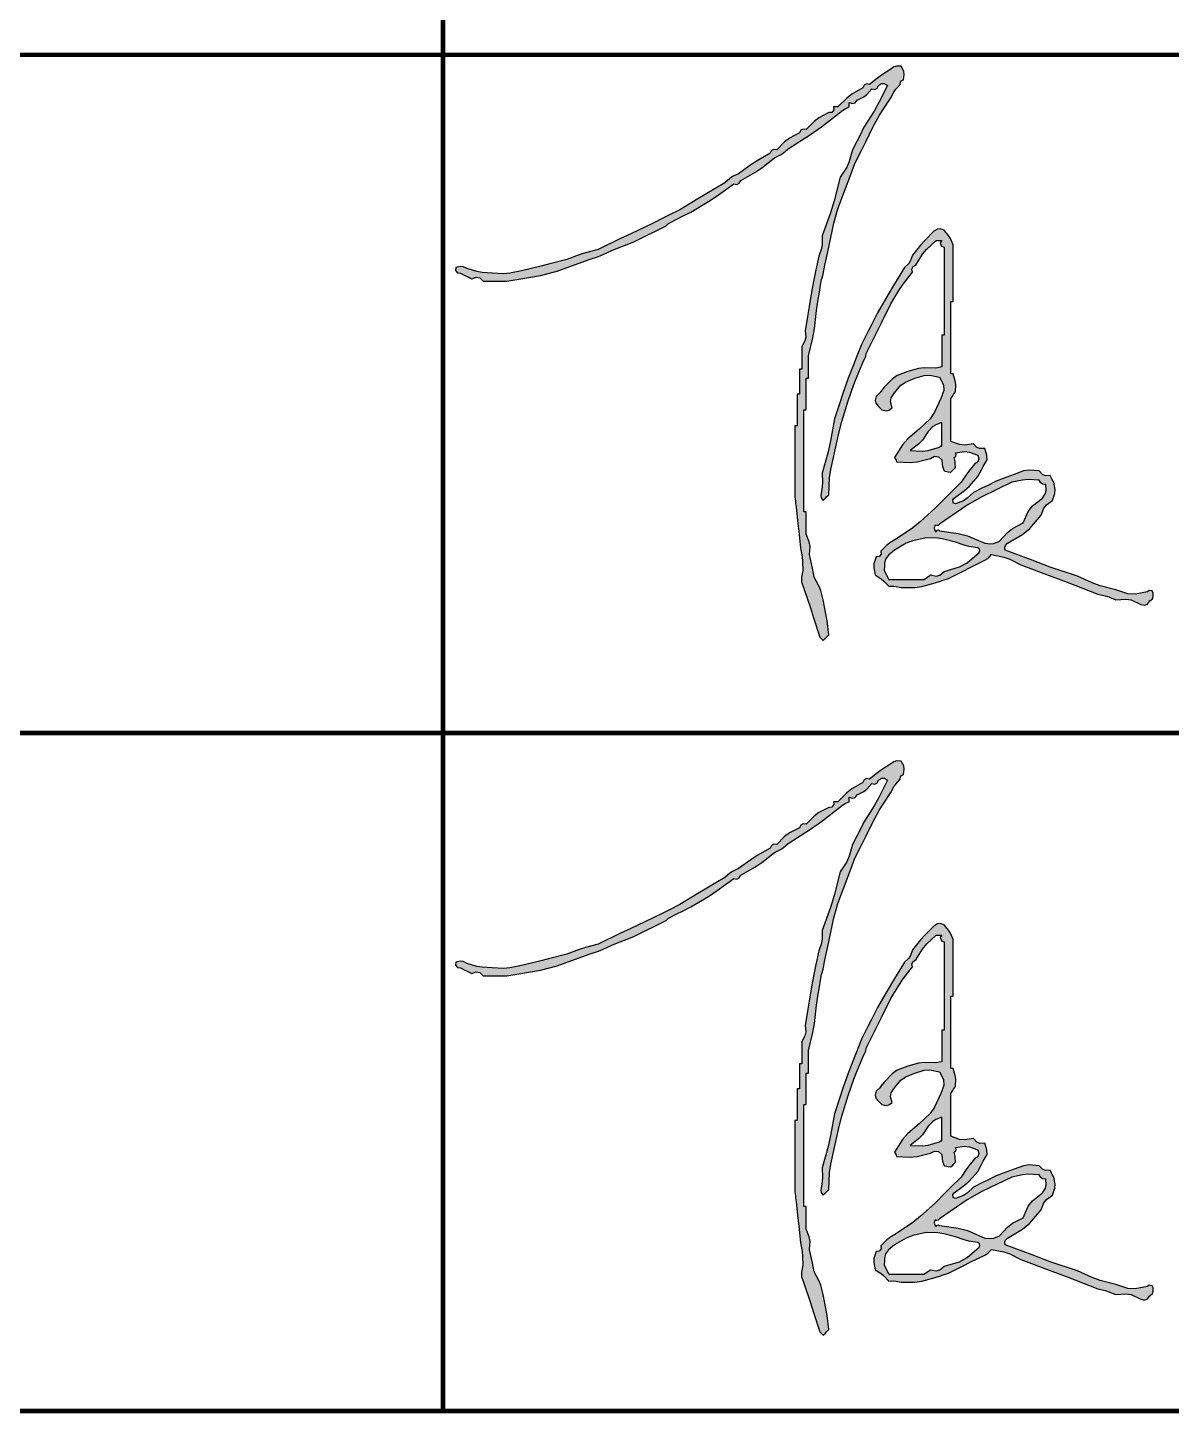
# Model space of a CAD drawing. Extents: x -777745 to 647905, y -207485 to 303235.
# Drawn here: x 70006 to 71271, y 115838 to 117371 of the extents above; entities that cross this region are included whole.
import ezdxf

# ---------------------------------------------------------------- set-up
doc = ezdxf.new("R2010")
doc.units = 0
doc.header["$LTSCALE"] = 1000
doc.layers.get('0').update_dxf_attribs({"linetype": 'CONTINUOUS'})
doc.layers.add('00-图签签名_10', color=5, linetype='CONTINUOUS')
doc.layers.add('00-防烟分区', color=4, linetype='CONTINUOUS')

# ---------------------------------------------------------------- blocks, each defined once
blk = doc.blocks.new('图签信息')
at = {"const_width": 0.05}
for points in [[(-62.5, 103.262), (-2.5, 103.262), (-2.5, 163.262), (-62.5, 163.262), (-62.5, 103.262)], [(-20, 163.262), (-20, 103.262)], [(-62.5, 118.262), (-2.5, 118.262)], [(-62.5, 110.762), (-2.5, 110.762)]]:
    blk.add_lwpolyline(points, dxfattribs=at)
blk = doc.blocks.new('图签-A1')
at = {"color": 2}
blk.add_blockref('图签信息', (0, 0), dxfattribs=at)
blk = doc.blocks.new('X-104 13#平面')
at = {"xscale": 100, "yscale": 100, "zscale": 100}
blk.add_blockref('图签-A1', (72465.5, 105514.8), dxfattribs=at)
blk = doc.blocks.new('夏盼盼')
h = blk.add_hatch(color=256)
h.dxf.hatch_style = 1
h.paths.add_polyline_path([(-12.758567, 622.753371), (0.629633, 632.236771), (26.443433, 652.287371), (29.673233, 654.148571), (31.352033, 654.987971), (34.778633, 656.454971), (34.778633, 658.677771), (34.778633, 659.789171), (34.778633, 662.011971), (38.596433, 660.673771), (41.968633, 661.637171), (44.503233, 664.790371), (52.614833, 668.945171), (56.466233, 671.907771), (62.562833, 678.682371), (66.235433, 678.044771), (69.204433, 679.529171), (70.898033, 682.849971), (74.503233, 685.450971), (78.406633, 685.450971), (82.011633, 682.849971), (71.240433, 661.805371), (65.384033, 651.486971), (52.838433, 631.449371), (47.281633, 620.335771), (44.503233, 614.778971), (38.946433, 603.665171), (34.915833, 589.559371), (31.719633, 582.585971), (23.665033, 570.324371), (16.146033, 541.041971), (11.680833, 526.529971), (1.437833, 498.085571), (1.751233, 487.950171), (0.853833, 482.565771), (-2.729767, 473.079971), (-6.024567, 456.401571), (-7.691567, 448.066371), (-11.064967, 431.403771), (-14.399167, 411.399171), (-16.066167, 401.396971), (-19.400367, 381.392371), (-18.677967, 373.469171), (-19.662367, 368.875171), (-23.567967, 361.943571), (-23.567967, 350.829971), (-23.567967, 345.272971), (-23.567967, 334.159371), (-24.679367, 334.159371), (-25.234967, 334.159371), (-26.346367, 334.159371), (-26.346367, 321.934371), (-26.346367, 315.821971), (-26.346367, 303.596971), (-27.457767, 303.596971), (-28.013367, 303.596971), (-29.124767, 303.596971), (-29.124767, 288.037771), (-29.124767, 280.258171), (-29.124767, 264.699171), (-30.236167, 264.699171), (-30.791767, 264.699171), (-31.903167, 264.699171), (-31.903167, 229.691171), (-31.903167, 212.187171), (-31.903167, 177.179171), (-31.347367, 172.178171), (-31.069567, 169.677571), (-30.513967, 164.676371), (-28.291167, 144.671771), (-27.179767, 134.669571), (-24.957167, 114.664971), (-23.174367, 103.639171), (-22.614567, 98.041371), (-22.178767, 86.880971), (-24.015567, 78.163971), (-23.697367, 73.073771), (-20.789567, 64.653571), (-12.911767, 40.791371), (-9.021967, 28.843771), (-1.340567, 4.917771), (0.326433, 3.250771), (1.160033, 2.417171), (2.827033, 0.750171), (5.605433, 3.528571), (6.994633, 4.917771), (9.773033, 7.696171), (7.532633, 25.000571), (6.140633, 33.630371), (2.827033, 50.761571), (-0.089567, 62.370571), (-2.392567, 68.127571), (-8.286567, 78.545571), (-10.509367, 89.659371), (-11.620767, 95.216171), (-13.843367, 106.329771), (-13.362767, 116.458571), (-14.271367, 121.909971), (-18.011167, 131.335371), (-18.011167, 142.449171), (-18.011167, 148.005971), (-18.011167, 159.119571), (-19.122367, 159.119571), (-19.678167, 159.119571), (-20.789567, 159.119571), (-20.789567, 209.130971), (-20.789567, 234.136571), (-20.789567, 284.147971), (-19.678167, 284.147971), (-19.122367, 284.147971), (-18.011167, 284.147971), (-18.011167, 299.707171), (-18.011167, 307.486771), (-18.011167, 323.045771), (-16.899767, 323.045771), (-16.343967, 323.045771), (-15.232767, 323.045771), (-15.232767, 334.159371), (-15.232767, 339.716171), (-15.232767, 350.829971), (-9.721567, 372.711571), (-7.755767, 383.945171), (-5.508167, 406.398171), (-3.285567, 419.734371), (-2.174167, 426.402571), (0.048633, 439.738971), (0.887433, 444.243771), (1.447233, 446.482971), (2.827033, 450.852571), (5.049633, 461.966371), (6.161033, 467.523171), (8.383833, 478.636771), (15.755233, 513.746171), (20.813433, 531.169171), (33.389433, 564.767571), (36.791033, 573.632771), (38.458233, 578.078771), (41.724833, 586.994771), (50.615633, 604.776571), (55.061033, 613.667571), (63.952033, 631.449371), (72.203433, 646.271571), (76.665833, 653.522971), (86.179233, 667.568771), (89.805633, 674.715571), (92.090633, 678.143171), (97.293033, 684.239171), (97.800033, 686.970971), (98.980033, 688.544371), (101.460633, 689.795971), (102.490633, 696.477171), (101.823433, 700.480371), (98.682233, 706.466371), (92.883433, 706.642771), (89.534233, 705.638171), (84.790033, 702.298771), (74.489233, 695.507571), (69.470033, 691.882571), (59.784433, 684.239171), (56.111633, 684.876771), (53.142833, 683.392171), (51.449233, 680.071571), (38.074833, 672.337371), (31.744433, 667.445771), (20.886633, 656.454971), (18.664033, 656.454971), (17.552633, 656.454971), (15.329833, 656.454971), (15.748433, 652.921771), (13.312033, 649.876171), (9.773033, 649.508971), (-2.575767, 643.145171), (-8.444167, 638.743971), (-18.011167, 628.670971), (-21.683767, 629.308571), (-24.652767, 627.823971), (-26.346367, 624.503371), (-38.686567, 618.122971), (-44.549967, 613.725371), (-54.130367, 603.665171), (-57.803167, 604.302771), (-60.771967, 602.818371), (-62.465567, 599.497571), (-78.453767, 590.196371), (-86.263967, 585.175571), (-101.363367, 574.491971), (-108.510167, 570.865771), (-111.937767, 568.580771), (-118.033767, 563.378371), (-140.358567, 550.205771), (-151.473367, 543.536771), (-173.602167, 530.037371), (-186.938367, 523.369171), (-193.606567, 520.035171), (-206.942967, 513.366971), (-233.662767, 500.684771), (-246.999367, 494.294171), (-273.624767, 481.415171), (-289.463167, 477.384971), (-297.302367, 474.865371), (-312.522567, 468.912371), (-334.749967, 463.355571), (-345.863567, 460.577171), (-368.090767, 455.020371), (-382.297567, 452.167171), (-389.734167, 451.595171), (-404.210167, 452.241971), (-416.613367, 452.985171), (-422.901767, 454.128371), (-434.772767, 457.798771), (-439.919167, 459.966571), (-443.190767, 460.293771), (-448.664767, 459.187971), (-449.083367, 455.654571), (-446.646967, 452.608971), (-443.107967, 452.241971), (-437.551167, 449.463371), (-434.772767, 448.074171), (-429.215767, 445.295771), (-423.985167, 447.475971), (-419.313567, 446.541771), (-415.323767, 442.517371), (-403.654567, 442.517371), (-397.819767, 442.517371), (-386.150567, 442.517371), (-344.785167, 449.291171), (-324.157367, 454.660171), (-284.738567, 468.912371), (-273.427367, 472.827971), (-267.845767, 475.060571), (-256.954367, 480.025971), (-245.865967, 484.533771), (-240.308767, 486.756771), (-229.170367, 491.139571), (-213.611167, 498.919171), (-205.831567, 502.808971), (-190.272567, 510.588571), (-189.161167, 511.699771), (-188.605567, 512.255571), (-187.494167, 513.366971), (-176.380567, 518.923771), (-170.823767, 521.702171), (-159.709967, 527.258971), (-137.978767, 540.167171), (-127.376367, 547.142571), (-106.920167, 561.989171), (-103.247567, 561.351571), (-100.278567, 562.835971), (-98.584967, 566.156771), (-81.105367, 575.948571), (-72.670367, 581.571971), (-56.908767, 593.940771), (-49.761967, 597.566971), (-46.334367, 599.852171), (-40.238367, 605.054371)])
h.paths.add_polyline_path([(120.118833, 241.992771), (109.795833, 234.136571), (124.320833, 233.401171), (131.939433, 234.280171), (145.915233, 238.304171), (146.518633, 239.390371), (147.462633, 239.862371), (148.693633, 239.693371), (148.693633, 251.362771), (148.693633, 257.197371), (148.693633, 268.866771), (141.196233, 266.035571), (137.520233, 263.584771), (132.023033, 257.753171), (124.806433, 246.973171)], flags=16)
h.paths.add_polyline_path([(180.296833, 129.307371), (201.483433, 120.221771), (208.763833, 119.577371), (212.793033, 120.197371), (219.543033, 123.000171), (229.568033, 133.710971), (235.728833, 138.404971), (248.716433, 145.227571), (255.001633, 159.340771), (260.261633, 166.147771), (272.332833, 175.789971), (276.052433, 181.569971), (277.062433, 185.610171), (276.500433, 192.460571), (272.539633, 193.067971), (270.249433, 194.594771), (268.165233, 198.017371), (254.792433, 198.528971), (247.928033, 197.956771), (234.824233, 195.238971), (197.808433, 177.425371), (179.823033, 167.027771), (145.915233, 143.838371), (144.194833, 142.324971), (142.588433, 141.923371), (140.358233, 142.449171), (139.369033, 139.216971), (139.763433, 136.850371), (141.747433, 134.113771), (142.180633, 135.816771), (144.546833, 136.605571), (145.915233, 135.502971), (168.768233, 132.477771)], flags=16)
h.paths.add_polyline_path([(81.178233, 80.212771), (83.400833, 75.767171), (100.627033, 75.767171), (109.240033, 75.767171), (126.466233, 75.767171), (129.800433, 77.989971), (131.467433, 79.101371), (134.801433, 81.323971), (141.556633, 80.054771), (146.108833, 81.192771), (151.472033, 85.491571), (170.278033, 91.176171), (179.634033, 96.306971), (194.537233, 109.108171), (195.323233, 111.260371), (194.854233, 113.135771), (193.148033, 114.664971), (181.832833, 116.453171), (176.189633, 117.863971), (165.364033, 121.610971), (151.238233, 125.371171), (143.847433, 126.508171), (129.244633, 127.167771), (112.955033, 123.413171), (104.836233, 120.223571), (90.346833, 111.886571), (85.512833, 107.867171), (83.252833, 105.606971), (79.233233, 100.772971), (78.338633, 95.260571), (78.058633, 92.461371), (77.844033, 86.880971), (80.066833, 82.435371)], flags=16)
h.paths.add_polyline_path([(381.580433, 50.760771), (393.193633, 45.204771), (397.797633, 44.045171), (401.601033, 45.471571), (404.307433, 49.372371), (407.507233, 52.141971), (408.676233, 54.869571), (408.475033, 59.096771), (407.216633, 61.635371), (403.666833, 62.345371), (401.528833, 60.485971), (386.187433, 57.664771), (377.416033, 58.291371), (362.631233, 63.264371), (343.204833, 68.166771), (333.598033, 71.557371), (315.398233, 79.934771), (302.061833, 84.380371), (295.393633, 86.602971), (282.057233, 91.048571), (259.902633, 99.575171), (248.787433, 103.743371), (226.489033, 111.886571), (226.092233, 115.378571), (226.854833, 117.666171), (229.267433, 120.221771), (248.001433, 131.173171), (256.793433, 138.499971), (270.943633, 154.951971), (274.219033, 163.456971), (277.455433, 167.664171), (284.835633, 173.011571), (287.743633, 181.431971), (288.061833, 186.521971), (286.224833, 195.238971), (284.363633, 198.468571), (283.524433, 200.147371), (282.057233, 203.574171), (276.082233, 203.230571), (272.255033, 204.761571), (268.165233, 209.130971), (255.860233, 210.036171), (249.216033, 209.130171), (237.602633, 204.963371), (228.737433, 201.561771), (224.291433, 199.894571), (215.375433, 196.628171), (204.261833, 191.071371), (198.705033, 188.292771), (187.591233, 182.735971), (179.950633, 175.556371), (175.165833, 172.565771), (165.364033, 168.843971), (162.825433, 170.102371), (162.115433, 173.651971), (163.974833, 175.789971), (176.684833, 185.069171), (182.647433, 190.463971), (193.148033, 202.184971), (197.328033, 210.656571), (199.555033, 214.832371), (204.261833, 223.022971), (203.814833, 228.672171), (203.243633, 231.528571), (201.483433, 236.914971), (195.508433, 236.571571), (191.681233, 238.102371), (187.591233, 242.471771), (176.536633, 240.876771), (170.327033, 241.497771), (159.807233, 245.250371), (159.807233, 266.366171), (159.807233, 276.924171), (159.807233, 298.040171), (162.029833, 301.374171), (163.141233, 303.041171), (165.364033, 306.375371), (165.876033, 315.320771), (165.283833, 320.058371), (162.585633, 328.602571), (161.474233, 328.602571), (160.918633, 328.602571), (159.807233, 328.602571), (159.807233, 364.166171), (159.807233, 381.948171), (159.807233, 417.511771), (160.918633, 417.511771), (161.474233, 417.511771), (162.585633, 417.511771), (162.585633, 445.295771), (162.585633, 459.187971), (162.585633, 486.971971), (159.399633, 494.832971), (157.053833, 498.644971), (151.472033, 505.031771), (146.752033, 506.776171), (143.190833, 506.380371), (138.969033, 503.642371), (127.869433, 492.487171), (122.566633, 486.626171), (112.574233, 474.469171), (110.242833, 467.609371), (108.076633, 464.205171), (102.849833, 459.187971), (89.436833, 437.006771), (82.768433, 425.892971), (69.508833, 403.619771), (61.729233, 388.060571), (57.839433, 380.280971), (50.060033, 364.721971), (43.469833, 348.020571), (40.135633, 339.684971), (33.389433, 323.045771), (26.721233, 303.041171), (23.387233, 293.038971), (16.719033, 273.034371), (11.831433, 246.110171), (8.762433, 232.718171), (1.437833, 206.352571), (1.902433, 195.234771), (1.620033, 189.584371), (0.048633, 178.568371), (0.483633, 176.121771), (1.130633, 174.827571), (2.827033, 173.011571), (5.605433, 175.789971), (6.994633, 177.179171), (9.773033, 179.957571), (10.704433, 200.683771), (12.115833, 211.128171), (16.719033, 231.358171), (22.560233, 257.121171), (25.901233, 269.928371), (33.389433, 295.261771), (40.550833, 315.495771), (44.448033, 325.516971), (52.838433, 345.272971), (54.530433, 348.353371), (55.122233, 350.128771), (55.616833, 353.608371), (67.841833, 378.058371), (73.954233, 390.283371), (86.179233, 414.733371), (96.007033, 430.763571), (101.308633, 438.576371), (112.574233, 453.631171), (111.936633, 457.303771), (113.421233, 460.272771), (116.741833, 461.966371), (124.983633, 475.441171), (130.171633, 481.781971), (141.747433, 492.528771), (144.526033, 492.528771), (145.915233, 492.528771), (148.693633, 492.528771), (146.772633, 489.585771), (148.169433, 485.395571), (151.472033, 484.193571), (151.472033, 440.850371), (151.472033, 419.178771), (151.472033, 375.835571), (150.360633, 375.835571), (149.804833, 375.835571), (148.693633, 375.835571), (148.693633, 360.276571), (148.693633, 352.496971), (148.693633, 336.937771), (145.388433, 336.229571), (143.714433, 335.950571), (140.358233, 335.548571), (126.928633, 336.077971), (119.903633, 335.199971), (107.017433, 331.380971), (93.897033, 326.426371), (87.464033, 322.137571), (77.844033, 311.932171), (74.236033, 307.255171), (72.276233, 305.015571), (68.119633, 300.818571), (66.871833, 295.849571), (67.663233, 292.288371), (70.898033, 288.315571), (72.565033, 286.648571), (73.398633, 285.815171), (75.065633, 284.147971), (80.069633, 283.049771), (83.500633, 283.812171), (87.568433, 286.926371), (85.587233, 293.961571), (86.342633, 298.871771), (90.346833, 304.986171), (98.334633, 314.389571), (103.914633, 318.419571), (115.352633, 323.045771), (127.048233, 326.647371), (133.941033, 326.960571), (145.915233, 324.434971), (150.926033, 315.125171), (151.310233, 307.824371), (147.304433, 298.040171), (139.874233, 281.266171), (134.190033, 273.188571), (120.909433, 260.531571), (106.729033, 248.642171), (100.336833, 241.378371), (90.346833, 225.801371), (91.781833, 223.772371), (92.363233, 222.609971), (93.125433, 220.244571), (109.867833, 219.632571), (118.511833, 220.496971), (134.801433, 224.412171), (139.662233, 227.161771), (144.473433, 226.680571), (148.693633, 223.022971), (149.140433, 217.373771), (149.711633, 214.517571), (151.472033, 209.130971), (154.777033, 208.422571), (156.451033, 208.143571), (159.807233, 207.741771), (162.029833, 209.964371), (163.141233, 211.075771), (165.364033, 213.298571), (165.188633, 218.327371), (164.907433, 220.856771), (163.974833, 225.801371), (165.741033, 227.260771), (166.235833, 229.239371), (165.364033, 231.358171), (176.418633, 232.953371), (182.628233, 232.332371), (193.148033, 228.579771), (194.307633, 223.975771), (192.881433, 220.172571), (188.980433, 217.466171), (181.791233, 208.991171), (178.433033, 204.513571), (172.310033, 195.238971), (159.529433, 182.458171), (153.139033, 176.067771), (140.358233, 163.287171), (122.613633, 146.941371), (113.065833, 139.359371), (93.125433, 125.778571), (84.593433, 120.769571), (80.561833, 117.601971), (73.676433, 110.497371), (74.095233, 106.963971), (71.658833, 103.918571), (68.119633, 103.551371), (65.211633, 95.130971), (64.893633, 90.040971), (66.730433, 81.323971), (74.021633, 76.614171), (77.453433, 73.754371), (83.400833, 67.431971), (89.538233, 67.506171), (92.658833, 67.222371), (98.682233, 66.042771), (115.500033, 65.978571), (124.144833, 67.131171), (140.358233, 71.599571), (147.026433, 73.822371), (150.360633, 74.933771), (157.028833, 77.156371), (174.810633, 86.047371), (183.701433, 90.492771), (201.483433, 99.383771), (205.127433, 101.740771), (206.843033, 103.170371), (209.818633, 106.329771), (224.801233, 103.284771), (232.279233, 100.696171), (245.937833, 93.826971), (283.812233, 79.611371), (302.706833, 72.386971), (340.403833, 57.707571), (349.505433, 55.725571), (354.020433, 54.314571), (362.631233, 50.761571), (374.936033, 51.666771)])
edge = h.paths.add_edge_path()
edge.add_line((472.378433, 325.824171), (475.209633, 333.321571))
edge.add_line((468.947633, 321.417771), (472.378433, 325.824171))
edge.add_line((469.532233, 315.571971), (468.947633, 321.417771))
edge.add_line((473.767633, 311.932171), (469.532233, 315.571971))
edge.add_line((473.767633, 296.372971), (473.767633, 311.932171))
edge.add_line((473.767633, 288.593571), (473.767633, 296.372971))
edge.add_line((473.767633, 273.034371), (473.767633, 288.593571))
edge.add_line((476.536033, 256.585971), (473.767633, 273.034371))
edge.add_line((471.007033, 216.904971), (473.767633, 218.855371))
edge.add_line((467.411233, 217.504371), (471.007033, 216.904971))
edge.add_line((465.432433, 220.244571), (467.411233, 217.504371))
edge.add_line((465.432433, 249.139971), (465.432433, 220.244571))
edge.add_line((465.432433, 263.587771), (465.432433, 249.139971))
edge.add_line((465.432433, 292.483171), (465.432433, 263.587771))
edge.add_line((462.034833, 311.365171), (465.432433, 292.483171))
edge.add_line((460.367833, 320.811971), (462.034833, 311.365171))
edge.add_line((457.097233, 339.716171), (460.367833, 320.811971))
edge.add_line((457.097233, 355.275371), (457.097233, 339.716171))
edge.add_line((457.097233, 363.054971), (457.097233, 355.275371))
edge.add_line((457.097233, 378.613971), (457.097233, 363.054971))
edge.add_line((460.431233, 378.613971), (457.097233, 378.613971))
edge.add_line((462.098233, 378.613971), (460.431233, 378.613971))
edge.add_line((465.432433, 378.613971), (462.098233, 378.613971))
edge.add_line((464.920833, 365.241171), (465.432433, 378.613971))
edge.add_line((465.492833, 358.376771), (464.920833, 365.241171))
edge.add_line((468.210833, 345.272971), (465.492833, 358.376771))
edge.add_line((470.329633, 344.401371), (468.210833, 345.272971))
edge.add_line((472.308233, 344.895971), (470.329633, 344.401371))
edge.add_line((473.767633, 346.662171), (472.308233, 344.895971))
edge.add_line((473.087033, 447.445171), (476.635033, 452.471371))
edge.add_line((468.210833, 436.960571), (473.087033, 447.445171))
edge.add_line((465.813833, 422.669771), (468.210833, 436.960571))
edge.add_line((465.249233, 415.330571), (465.813833, 422.669771))
edge.add_line((465.432433, 400.841371), (465.249233, 415.330571))
edge.add_line((463.446833, 400.573371), (465.432433, 400.841371))
edge.add_line((462.275833, 399.792571), (463.446833, 400.573371))
edge.add_line((461.264833, 398.062771), (462.275833, 399.792571))
edge.add_line((456.711033, 403.965771), (461.264833, 398.062771))
edge.add_line((454.919633, 407.548571), (456.711033, 403.965771))
edge.add_line((452.929433, 414.733371), (454.919633, 407.548571))
edge.add_line((453.473033, 421.402571), (452.929433, 414.733371))
edge.add_line((453.750833, 424.736571), (453.473033, 421.402571))
edge.add_line((454.318633, 431.403771), (453.750833, 424.736571))
edge.add_line((460.439033, 438.935171), (454.318633, 431.403771))
edge.add_line((462.665633, 444.024771), (460.439033, 438.935171))
edge.add_line((464.043233, 453.631171), (462.665633, 444.024771))
edge.add_line((468.512833, 461.030171), (464.043233, 453.631171))
edge.add_line((471.925233, 464.442571), (468.512833, 461.030171))
for p, q in [((84.790033, 702.298771), (74.489233, 695.507571)), ((89.534233, 705.638171), (84.790033, 702.298771)), ((92.883433, 706.642771), (89.534233, 705.638171)), ((98.682233, 706.466371), (92.883433, 706.642771)), ((101.823433, 700.480371), (98.682233, 706.466371)), ((102.490633, 696.477171), (101.823433, 700.480371)), ((53.142833, 683.392171), (51.449233, 680.071571)), ((56.111633, 684.876771), (53.142833, 683.392171)), ((59.784433, 684.239171), (56.111633, 684.876771)), ((69.470033, 691.882571), (59.784433, 684.239171)), ((69.204433, 679.529171), (70.898033, 682.849971)), ((74.489233, 695.507571), (69.470033, 691.882571)), ((70.898033, 682.849971), (74.503233, 685.450971)), ((82.011633, 682.849971), (71.240433, 661.805371)), ((74.503233, 685.450971), (78.406633, 685.450971)), ((78.406633, 685.450971), (82.011633, 682.849971)), ((92.090633, 678.143171), (97.293033, 684.239171)), ((97.293033, 684.239171), (97.800033, 686.970971)), ((97.800033, 686.970971), (98.980033, 688.544371)), ((98.980033, 688.544371), (101.460633, 689.795971)), ((101.460633, 689.795971), (102.490633, 696.477171)), ((31.744433, 667.445771), (20.886633, 656.454971)), ((38.074833, 672.337371), (31.744433, 667.445771)), ((51.449233, 680.071571), (38.074833, 672.337371)), ((41.968633, 661.637171), (44.503233, 664.790371)), ((44.503233, 664.790371), (52.614833, 668.945171)), ((52.614833, 668.945171), (56.466233, 671.907771)), ((56.466233, 671.907771), (62.562833, 678.682371)), ((62.562833, 678.682371), (66.235433, 678.044771)), ((66.235433, 678.044771), (69.204433, 679.529171)), ((76.665833, 653.522971), (86.179233, 667.568771)), ((86.179233, 667.568771), (89.805633, 674.715571)), ((89.805633, 674.715571), (92.090633, 678.143171)), ((9.773033, 649.508971), (-2.575767, 643.145171)), ((0.629633, 632.236771), (26.443433, 652.287371)), ((13.312033, 649.876171), (9.773033, 649.508971)), ((15.748433, 652.921771), (13.312033, 649.876171)), ((17.552633, 656.454971), (15.329833, 656.454971)), ((15.329833, 656.454971), (15.748433, 652.921771)), ((18.664033, 656.454971), (17.552633, 656.454971)), ((20.886633, 656.454971), (18.664033, 656.454971)), ((26.443433, 652.287371), (29.673233, 654.148571)), ((29.673233, 654.148571), (31.352033, 654.987971)), ((31.352033, 654.987971), (34.778633, 656.454971)), ((34.778633, 659.789171), (34.778633, 662.011971)), ((34.778633, 662.011971), (38.596433, 660.673771)), ((34.778633, 658.677771), (34.778633, 659.789171)), ((34.778633, 656.454971), (34.778633, 658.677771)), ((38.596433, 660.673771), (41.968633, 661.637171)), ((65.384033, 651.486971), (52.838433, 631.449371)), ((71.240433, 661.805371), (65.384033, 651.486971)), ((72.203433, 646.271571), (76.665833, 653.522971)), ((-8.444167, 638.743971), (-18.011167, 628.670971)), ((-12.758567, 622.753371), (0.629633, 632.236771)), ((-2.575767, 643.145171), (-8.444167, 638.743971)), ((52.838433, 631.449371), (47.281633, 620.335771)), ((55.061033, 613.667571), (63.952033, 631.449371)), ((63.952033, 631.449371), (72.203433, 646.271571)), ((-44.549967, 613.725371), (-54.130367, 603.665171)), ((-38.686567, 618.122971), (-44.549967, 613.725371)), ((-40.238367, 605.054371), (-12.758567, 622.753371)), ((-26.346367, 624.503371), (-38.686567, 618.122971)), ((-24.652767, 627.823971), (-26.346367, 624.503371)), ((-21.683767, 629.308571), (-24.652767, 627.823971)), ((-18.011167, 628.670971), (-21.683767, 629.308571)), ((44.503233, 614.778971), (38.946433, 603.665171)), ((47.281633, 620.335771), (44.503233, 614.778971)), ((50.615633, 604.776571), (55.061033, 613.667571)), ((-62.465567, 599.497571), (-78.453767, 590.196371)), ((-60.771967, 602.818371), (-62.465567, 599.497571)), ((-57.803167, 604.302771), (-60.771967, 602.818371)), ((-54.130367, 603.665171), (-57.803167, 604.302771)), ((-56.908767, 593.940771), (-49.761967, 597.566971)), ((-49.761967, 597.566971), (-46.334367, 599.852171)), ((-46.334367, 599.852171), (-40.238367, 605.054371)), ((38.946433, 603.665171), (34.915833, 589.559371)), ((41.724833, 586.994771), (50.615633, 604.776571)), ((-86.263967, 585.175571), (-101.363367, 574.491971)), ((-78.453767, 590.196371), (-86.263967, 585.175571)), ((-81.105367, 575.948571), (-72.670367, 581.571971)), ((-72.670367, 581.571971), (-56.908767, 593.940771)), ((31.719633, 582.585971), (23.665033, 570.324371)), ((34.915833, 589.559371), (31.719633, 582.585971)), ((38.458233, 578.078771), (41.724833, 586.994771)), ((-118.033767, 563.378371), (-140.358567, 550.205771)), ((-127.376367, 547.142571), (-106.920167, 561.989171)), ((-111.937767, 568.580771), (-118.033767, 563.378371)), ((-108.510167, 570.865771), (-111.937767, 568.580771)), ((-101.363367, 574.491971), (-108.510167, 570.865771)), ((-106.920167, 561.989171), (-103.247567, 561.351571)), ((-103.247567, 561.351571), (-100.278567, 562.835971)), ((-100.278567, 562.835971), (-98.584967, 566.156771)), ((-98.584967, 566.156771), (-81.105367, 575.948571)), ((23.665033, 570.324371), (16.146033, 541.041971)), ((20.813433, 531.169171), (33.389433, 564.767571)), ((33.389433, 564.767571), (36.791033, 573.632771)), ((36.791033, 573.632771), (38.458233, 578.078771)), ((-140.358567, 550.205771), (-151.473367, 543.536771)), ((-137.978767, 540.167171), (-127.376367, 547.142571)), ((-173.602167, 530.037371), (-186.938367, 523.369171)), ((-151.473367, 543.536771), (-173.602167, 530.037371)), ((-159.709967, 527.258971), (-137.978767, 540.167171)), ((16.146033, 541.041971), (11.680833, 526.529971)), ((15.755233, 513.746171), (20.813433, 531.169171)), ((-206.942967, 513.366971), (-233.662767, 500.684771)), ((-193.606567, 520.035171), (-206.942967, 513.366971)), ((-186.938367, 523.369171), (-193.606567, 520.035171)), ((-190.272567, 510.588571), (-189.161167, 511.699771)), ((-189.161167, 511.699771), (-188.605567, 512.255571)), ((-188.605567, 512.255571), (-187.494167, 513.366971)), ((-187.494167, 513.366971), (-176.380567, 518.923771)), ((-176.380567, 518.923771), (-170.823767, 521.702171)), ((-170.823767, 521.702171), (-159.709967, 527.258971)), ((11.680833, 526.529971), (1.437833, 498.085571)), ((8.383833, 478.636771), (15.755233, 513.746171)), ((-246.999367, 494.294171), (-273.624767, 481.415171)), ((-233.662767, 500.684771), (-246.999367, 494.294171)), ((-229.170367, 491.139571), (-213.611167, 498.919171)), ((-213.611167, 498.919171), (-205.831567, 502.808971)), ((-205.831567, 502.808971), (-190.272567, 510.588571)), ((1.437833, 498.085571), (1.751233, 487.950171)), ((138.969033, 503.642371), (127.869433, 492.487171)), ((143.190833, 506.380371), (138.969033, 503.642371)), ((146.752033, 506.776171), (143.190833, 506.380371)), ((151.472033, 505.031771), (146.752033, 506.776171)), ((157.053833, 498.644971), (151.472033, 505.031771)), ((159.399633, 494.832971), (157.053833, 498.644971)), ((162.585633, 486.971971), (159.399633, 494.832971)), ((-289.463167, 477.384971), (-297.302367, 474.865371)), ((-273.624767, 481.415171), (-289.463167, 477.384971)), ((-267.845767, 475.060571), (-256.954367, 480.025971)), ((-256.954367, 480.025971), (-245.865967, 484.533771)), ((-245.865967, 484.533771), (-240.308767, 486.756771)), ((-240.308767, 486.756771), (-229.170367, 491.139571)), ((0.853833, 482.565771), (-2.729767, 473.079971)), ((1.751233, 487.950171), (0.853833, 482.565771)), ((6.161033, 467.523171), (8.383833, 478.636771)), ((122.566633, 486.626171), (112.574233, 474.469171)), ((127.869433, 492.487171), (122.566633, 486.626171)), ((124.983633, 475.441171), (130.171633, 481.781971)), ((130.171633, 481.781971), (141.747433, 492.528771)), ((141.747433, 492.528771), (144.526033, 492.528771)), ((144.526033, 492.528771), (145.915233, 492.528771)), ((145.915233, 492.528771), (148.693633, 492.528771)), ((148.693633, 492.528771), (146.772633, 489.585771)), ((146.772633, 489.585771), (148.169433, 485.395571)), ((148.169433, 485.395571), (151.472033, 484.193571)), ((151.472033, 484.193571), (151.472033, 440.850371)), ((162.585633, 459.187971), (162.585633, 486.971971)), ((-443.190767, 460.293771), (-448.664767, 459.187971)), ((-439.919167, 459.966571), (-443.190767, 460.293771)), ((-434.772767, 457.798771), (-439.919167, 459.966571)), ((-345.863567, 460.577171), (-368.090767, 455.020371)), ((-334.749967, 463.355571), (-345.863567, 460.577171)), ((-312.522567, 468.912371), (-334.749967, 463.355571)), ((-324.157367, 454.660171), (-284.738567, 468.912371)), ((-297.302367, 474.865371), (-312.522567, 468.912371)), ((-284.738567, 468.912371), (-273.427367, 472.827971)), ((-273.427367, 472.827971), (-267.845767, 475.060571)), ((-2.729767, 473.079971), (-6.024567, 456.401571)), ((2.827033, 450.852571), (5.049633, 461.966371)), ((5.049633, 461.966371), (6.161033, 467.523171)), ((108.076633, 464.205171), (102.849833, 459.187971)), ((110.242833, 467.609371), (108.076633, 464.205171)), ((112.574233, 474.469171), (110.242833, 467.609371)), ((111.936633, 457.303771), (113.421233, 460.272771)), ((113.421233, 460.272771), (116.741833, 461.966371)), ((116.741833, 461.966371), (124.983633, 475.441171)), ((-448.664767, 459.187971), (-449.083367, 455.654571)), ((-449.083367, 455.654571), (-446.646967, 452.608971)), ((-446.646967, 452.608971), (-443.107967, 452.241971)), ((-443.107967, 452.241971), (-437.551167, 449.463371)), ((-437.551167, 449.463371), (-434.772767, 448.074171)), ((-422.901767, 454.128371), (-434.772767, 457.798771)), ((-434.772767, 448.074171), (-429.215767, 445.295771)), ((-429.215767, 445.295771), (-423.985167, 447.475971)), ((-423.985167, 447.475971), (-419.313567, 446.541771)), ((-416.613367, 452.985171), (-422.901767, 454.128371)), ((-419.313567, 446.541771), (-415.323767, 442.517371)), ((-404.210167, 452.241971), (-416.613367, 452.985171)), ((-389.734167, 451.595171), (-404.210167, 452.241971)), ((-382.297567, 452.167171), (-389.734167, 451.595171)), ((-386.150567, 442.517371), (-344.785167, 449.291171)), ((-368.090767, 455.020371), (-382.297567, 452.167171)), ((-344.785167, 449.291171), (-324.157367, 454.660171)), ((-7.691567, 448.066371), (-11.064967, 431.403771)), ((-6.024567, 456.401571), (-7.691567, 448.066371)), ((0.048633, 439.738971), (0.887433, 444.243771)), ((0.887433, 444.243771), (1.447233, 446.482971)), ((1.447233, 446.482971), (2.827033, 450.852571)), ((102.849833, 459.187971), (89.436833, 437.006771)), ((101.308633, 438.576371), (112.574233, 453.631171)), ((112.574233, 453.631171), (111.936633, 457.303771)), ((162.585633, 445.295771), (162.585633, 459.187971)), ((162.585633, 417.511771), (162.585633, 445.295771)), ((-415.323767, 442.517371), (-403.654567, 442.517371)), ((-403.654567, 442.517371), (-397.819767, 442.517371)), ((-397.819767, 442.517371), (-386.150567, 442.517371)), ((-11.064967, 431.403771), (-14.399167, 411.399171)), ((-3.285567, 419.734371), (-2.174167, 426.402571)), ((-2.174167, 426.402571), (0.048633, 439.738971)), ((82.768433, 425.892971), (69.508833, 403.619771)), ((89.436833, 437.006771), (82.768433, 425.892971)), ((86.179233, 414.733371), (96.007033, 430.763571)), ((96.007033, 430.763571), (101.308633, 438.576371)), ((151.472033, 440.850371), (151.472033, 419.178771)), ((-14.399167, 411.399171), (-16.066167, 401.396971)), ((-5.508167, 406.398171), (-3.285567, 419.734371)), ((73.954233, 390.283371), (86.179233, 414.733371)), ((151.472033, 419.178771), (151.472033, 375.835571)), ((159.807233, 381.948171), (159.807233, 417.511771)), ((159.807233, 417.511771), (160.918633, 417.511771)), ((160.918633, 417.511771), (161.474233, 417.511771)), ((161.474233, 417.511771), (162.585633, 417.511771)), ((-16.066167, 401.396971), (-19.400367, 381.392371)), ((-7.755767, 383.945171), (-5.508167, 406.398171)), ((69.508833, 403.619771), (61.729233, 388.060571)), ((-19.400367, 381.392371), (-18.677967, 373.469171)), ((-9.721567, 372.711571), (-7.755767, 383.945171)), ((57.839433, 380.280971), (50.060033, 364.721971)), ((55.616833, 353.608371), (67.841833, 378.058371)), ((61.729233, 388.060571), (57.839433, 380.280971)), ((67.841833, 378.058371), (73.954233, 390.283371)), ((149.804833, 375.835571), (148.693633, 375.835571)), ((148.693633, 375.835571), (148.693633, 360.276571)), ((150.360633, 375.835571), (149.804833, 375.835571)), ((151.472033, 375.835571), (150.360633, 375.835571)), ((159.807233, 364.166171), (159.807233, 381.948171)), ((-19.662367, 368.875171), (-23.567967, 361.943571)), ((-23.567967, 361.943571), (-23.567967, 350.829971)), ((-18.677967, 373.469171), (-19.662367, 368.875171)), ((-15.232767, 350.829971), (-9.721567, 372.711571)), ((50.060033, 364.721971), (43.469833, 348.020571)), ((148.693633, 360.276571), (148.693633, 352.496971)), ((159.807233, 328.602571), (159.807233, 364.166171)), ((-23.567967, 350.829971), (-23.567967, 345.272971)), ((-23.567967, 345.272971), (-23.567967, 334.159371)), ((-15.232767, 339.716171), (-15.232767, 350.829971)), ((43.469833, 348.020571), (40.135633, 339.684971)), ((44.448033, 325.516971), (52.838433, 345.272971)), ((52.838433, 345.272971), (54.530433, 348.353371)), ((54.530433, 348.353371), (55.122233, 350.128771)), ((55.122233, 350.128771), (55.616833, 353.608371)), ((148.693633, 352.496971), (148.693633, 336.937771)), ((-25.234967, 334.159371), (-26.346367, 334.159371)), ((-26.346367, 334.159371), (-26.346367, 321.934371)), ((-24.679367, 334.159371), (-25.234967, 334.159371)), ((-23.567967, 334.159371), (-24.679367, 334.159371)), ((-15.232767, 334.159371), (-15.232767, 339.716171)), ((-15.232767, 323.045771), (-15.232767, 334.159371)), ((40.135633, 339.684971), (33.389433, 323.045771)), ((40.550833, 315.495771), (44.448033, 325.516971)), ((93.897033, 326.426371), (87.464033, 322.137571)), ((107.017433, 331.380971), (93.897033, 326.426371)), ((119.903633, 335.199971), (107.017433, 331.380971)), ((115.352633, 323.045771), (127.048233, 326.647371)), ((126.928633, 336.077971), (119.903633, 335.199971)), ((140.358233, 335.548571), (126.928633, 336.077971)), ((127.048233, 326.647371), (133.941033, 326.960571)), ((133.941033, 326.960571), (145.915233, 324.434971)), ((143.714433, 335.950571), (140.358233, 335.548571)), ((145.388433, 336.229571), (143.714433, 335.950571)), ((148.693633, 336.937771), (145.388433, 336.229571)), ((145.915233, 324.434971), (150.926033, 315.125171)), ((160.918633, 328.602571), (159.807233, 328.602571)), ((161.474233, 328.602571), (160.918633, 328.602571)), ((162.585633, 328.602571), (161.474233, 328.602571)), ((165.283833, 320.058371), (162.585633, 328.602571)), ((-26.346367, 321.934371), (-26.346367, 315.821971)), ((-26.346367, 315.821971), (-26.346367, 303.596971)), ((-18.011167, 307.486771), (-18.011167, 323.045771)), ((-18.011167, 323.045771), (-16.899767, 323.045771)), ((-18.011167, 299.707171), (-18.011167, 307.486771)), ((-16.899767, 323.045771), (-16.343967, 323.045771)), ((-16.343967, 323.045771), (-15.232767, 323.045771)), ((33.389433, 323.045771), (26.721233, 303.041171)), ((33.389433, 295.261771), (40.550833, 315.495771)), ((74.236033, 307.255171), (72.276233, 305.015571)), ((77.844033, 311.932171), (74.236033, 307.255171)), ((87.464033, 322.137571), (77.844033, 311.932171)), ((90.346833, 304.986171), (98.334633, 314.389571)), ((98.334633, 314.389571), (103.914633, 318.419571)), ((103.914633, 318.419571), (115.352633, 323.045771)), ((151.310233, 307.824371), (147.304433, 298.040171)), ((150.926033, 315.125171), (151.310233, 307.824371)), ((165.876033, 315.320771), (165.283833, 320.058371)), ((165.364033, 306.375371), (165.876033, 315.320771)), ((-28.013367, 303.596971), (-29.124767, 303.596971)), ((-29.124767, 303.596971), (-29.124767, 288.037771)), ((-27.457767, 303.596971), (-28.013367, 303.596971)), ((-26.346367, 303.596971), (-27.457767, 303.596971)), ((-18.011167, 284.147971), (-18.011167, 299.707171)), ((23.387233, 293.038971), (16.719033, 273.034371)), ((26.721233, 303.041171), (23.387233, 293.038971)), ((25.901233, 269.928371), (33.389433, 295.261771)), ((68.119633, 300.818571), (66.871833, 295.849571)), ((66.871833, 295.849571), (67.663233, 292.288371)), ((67.663233, 292.288371), (70.898033, 288.315571)), ((72.276233, 305.015571), (68.119633, 300.818571)), ((85.587233, 293.961571), (86.342633, 298.871771)), ((87.568433, 286.926371), (85.587233, 293.961571)), ((86.342633, 298.871771), (90.346833, 304.986171)), ((147.304433, 298.040171), (139.874233, 281.266171)), ((159.807233, 298.040171), (162.029833, 301.374171)), ((159.807233, 276.924171), (159.807233, 298.040171)), ((162.029833, 301.374171), (163.141233, 303.041171)), ((163.141233, 303.041171), (165.364033, 306.375371)), ((-29.124767, 288.037771), (-29.124767, 280.258171)), ((-29.124767, 280.258171), (-29.124767, 264.699171)), ((-20.789567, 234.136571), (-20.789567, 284.147971)), ((-20.789567, 284.147971), (-19.678167, 284.147971)), ((-19.678167, 284.147971), (-19.122367, 284.147971)), ((-19.122367, 284.147971), (-18.011167, 284.147971)), ((16.719033, 273.034371), (11.831433, 246.110171)), ((70.898033, 288.315571), (72.565033, 286.648571)), ((72.565033, 286.648571), (73.398633, 285.815171)), ((73.398633, 285.815171), (75.065633, 284.147971)), ((75.065633, 284.147971), (80.069633, 283.049771)), ((80.069633, 283.049771), (83.500633, 283.812171)), ((83.500633, 283.812171), (87.568433, 286.926371)), ((134.190033, 273.188571), (120.909433, 260.531571)), ((139.874233, 281.266171), (134.190033, 273.188571)), ((159.807233, 266.366171), (159.807233, 276.924171)), ((-30.791767, 264.699171), (-31.903167, 264.699171)), ((-31.903167, 264.699171), (-31.903167, 229.691171)), ((-30.236167, 264.699171), (-30.791767, 264.699171)), ((-29.124767, 264.699171), (-30.236167, 264.699171)), ((16.719033, 231.358171), (22.560233, 257.121171)), ((22.560233, 257.121171), (25.901233, 269.928371)), ((120.909433, 260.531571), (106.729033, 248.642171)), ((132.023033, 257.753171), (124.806433, 246.973171)), ((137.520233, 263.584771), (132.023033, 257.753171)), ((141.196233, 266.035571), (137.520233, 263.584771)), ((148.693633, 268.866771), (141.196233, 266.035571)), ((148.693633, 257.197371), (148.693633, 268.866771)), ((148.693633, 251.362771), (148.693633, 257.197371)), ((159.807233, 245.250371), (159.807233, 266.366171)), ((11.831433, 246.110171), (8.762433, 232.718171)), ((100.336833, 241.378371), (90.346833, 225.801371)), ((106.729033, 248.642171), (100.336833, 241.378371)), ((120.118833, 241.992771), (109.795833, 234.136571)), ((124.806433, 246.973171), (120.118833, 241.992771)), ((145.915233, 238.304171), (146.518633, 239.390371)), ((146.518633, 239.390371), (147.462633, 239.862371)), ((147.462633, 239.862371), (148.693633, 239.693371)), ((148.693633, 239.693371), (148.693633, 251.362771)), ((170.327033, 241.497771), (159.807233, 245.250371)), ((176.536633, 240.876771), (170.327033, 241.497771)), ((187.591233, 242.471771), (176.536633, 240.876771)), ((191.681233, 238.102371), (187.591233, 242.471771)), ((-31.903167, 229.691171), (-31.903167, 212.187171)), ((-20.789567, 209.130971), (-20.789567, 234.136571)), ((8.762433, 232.718171), (1.437833, 206.352571)), ((12.115833, 211.128171), (16.719033, 231.358171)), ((90.346833, 225.801371), (91.781833, 223.772371)), ((91.781833, 223.772371), (92.363233, 222.609971)), ((92.363233, 222.609971), (93.125433, 220.244571)), ((109.795833, 234.136571), (124.320833, 233.401171)), ((118.511833, 220.496971), (134.801433, 224.412171)), ((124.320833, 233.401171), (131.939433, 234.280171)), ((131.939433, 234.280171), (145.915233, 238.304171)), ((134.801433, 224.412171), (139.662233, 227.161771)), ((139.662233, 227.161771), (144.473433, 226.680571)), ((144.473433, 226.680571), (148.693633, 223.022971)), ((148.693633, 223.022971), (149.140433, 217.373771)), ((163.974833, 225.801371), (165.741033, 227.260771)), ((164.907433, 220.856771), (163.974833, 225.801371)), ((165.364033, 231.358171), (176.418633, 232.953371)), ((166.235833, 229.239371), (165.364033, 231.358171)), ((165.741033, 227.260771), (166.235833, 229.239371)), ((176.418633, 232.953371), (182.628233, 232.332371)), ((182.628233, 232.332371), (193.148033, 228.579771)), ((195.508433, 236.571571), (191.681233, 238.102371)), ((194.307633, 223.975771), (192.881433, 220.172571)), ((193.148033, 228.579771), (194.307633, 223.975771)), ((201.483433, 236.914971), (195.508433, 236.571571)), ((199.555033, 214.832371), (204.261833, 223.022971)), ((203.243633, 231.528571), (201.483433, 236.914971)), ((203.814833, 228.672171), (203.243633, 231.528571)), ((204.261833, 223.022971), (203.814833, 228.672171)), ((-31.903167, 212.187171), (-31.903167, 177.179171)), ((-20.789567, 159.119571), (-20.789567, 209.130971)), ((1.437833, 206.352571), (1.902433, 195.234771)), ((10.704433, 200.683771), (12.115833, 211.128171)), ((93.125433, 220.244571), (109.867833, 219.632571)), ((109.867833, 219.632571), (118.511833, 220.496971)), ((149.140433, 217.373771), (149.711633, 214.517571)), ((149.711633, 214.517571), (151.472033, 209.130971)), ((151.472033, 209.130971), (154.777033, 208.422571)), ((154.777033, 208.422571), (156.451033, 208.143571)), ((156.451033, 208.143571), (159.807233, 207.741771)), ((159.807233, 207.741771), (162.029833, 209.964371)), ((162.029833, 209.964371), (163.141233, 211.075771)), ((163.141233, 211.075771), (165.364033, 213.298571)), ((165.188633, 218.327371), (164.907433, 220.856771)), ((165.364033, 213.298571), (165.188633, 218.327371)), ((178.433033, 204.513571), (172.310033, 195.238971)), ((181.791233, 208.991171), (178.433033, 204.513571)), ((188.980433, 217.466171), (181.791233, 208.991171)), ((192.881433, 220.172571), (188.980433, 217.466171)), ((193.148033, 202.184971), (197.328033, 210.656571)), ((197.328033, 210.656571), (199.555033, 214.832371)), ((237.602633, 204.963371), (228.737433, 201.561771)), ((249.216033, 209.130171), (237.602633, 204.963371)), ((255.860233, 210.036171), (249.216033, 209.130171)), ((268.165233, 209.130971), (255.860233, 210.036171)), ((272.255033, 204.761571), (268.165233, 209.130971)), ((276.082233, 203.230571), (272.255033, 204.761571)), ((1.620033, 189.584371), (0.048633, 178.568371)), ((1.902433, 195.234771), (1.620033, 189.584371)), ((9.773033, 179.957571), (10.704433, 200.683771)), ((172.310033, 195.238971), (159.529433, 182.458171)), ((176.684833, 185.069171), (182.647433, 190.463971)), ((182.647433, 190.463971), (193.148033, 202.184971)), ((198.705033, 188.292771), (187.591233, 182.735971)), ((234.824233, 195.238971), (197.808433, 177.425371)), ((204.261833, 191.071371), (198.705033, 188.292771)), ((215.375433, 196.628171), (204.261833, 191.071371)), ((224.291433, 199.894571), (215.375433, 196.628171)), ((228.737433, 201.561771), (224.291433, 199.894571)), ((247.928033, 197.956771), (234.824233, 195.238971)), ((254.792433, 198.528971), (247.928033, 197.956771)), ((268.165233, 198.017371), (254.792433, 198.528971)), ((270.249433, 194.594771), (268.165233, 198.017371)), ((272.539633, 193.067971), (270.249433, 194.594771)), ((276.500433, 192.460571), (272.539633, 193.067971)), ((282.057233, 203.574171), (276.082233, 203.230571)), ((277.062433, 185.610171), (276.500433, 192.460571)), ((283.524433, 200.147371), (282.057233, 203.574171)), ((284.363633, 198.468571), (283.524433, 200.147371)), ((286.224833, 195.238971), (284.363633, 198.468571)), ((288.061833, 186.521971), (286.224833, 195.238971)), ((-31.903167, 177.179171), (-31.347367, 172.178171)), ((-31.347367, 172.178171), (-31.069567, 169.677571)), ((0.048633, 178.568371), (0.483633, 176.121771)), ((0.483633, 176.121771), (1.130633, 174.827571)), ((1.130633, 174.827571), (2.827033, 173.011571)), ((2.827033, 173.011571), (5.605433, 175.789971)), ((5.605433, 175.789971), (6.994633, 177.179171)), ((6.994633, 177.179171), (9.773033, 179.957571)), ((153.139033, 176.067771), (140.358233, 163.287171)), ((159.529433, 182.458171), (153.139033, 176.067771)), ((162.115433, 173.651971), (163.974833, 175.789971)), ((162.825433, 170.102371), (162.115433, 173.651971)), ((163.974833, 175.789971), (176.684833, 185.069171)), ((175.165833, 172.565771), (165.364033, 168.843971)), ((179.950633, 175.556371), (175.165833, 172.565771)), ((197.808433, 177.425371), (179.823033, 167.027771)), ((187.591233, 182.735971), (179.950633, 175.556371)), ((260.261633, 166.147771), (272.332833, 175.789971)), ((272.332833, 175.789971), (276.052433, 181.569971)), ((276.052433, 181.569971), (277.062433, 185.610171)), ((277.455433, 167.664171), (284.835633, 173.011571)), ((284.835633, 173.011571), (287.743633, 181.431971)), ((287.743633, 181.431971), (288.061833, 186.521971)), ((-31.069567, 169.677571), (-30.513967, 164.676371)), ((-30.513967, 164.676371), (-28.291167, 144.671771)), ((-19.678167, 159.119571), (-20.789567, 159.119571)), ((-19.122367, 159.119571), (-19.678167, 159.119571)), ((-18.011167, 159.119571), (-19.122367, 159.119571)), ((-18.011167, 148.005971), (-18.011167, 159.119571)), ((140.358233, 163.287171), (122.613633, 146.941371)), ((179.823033, 167.027771), (145.915233, 143.838371)), ((165.364033, 168.843971), (162.825433, 170.102371)), ((248.716433, 145.227571), (255.001633, 159.340771)), ((255.001633, 159.340771), (260.261633, 166.147771)), ((256.793433, 138.499971), (270.943633, 154.951971)), ((270.943633, 154.951971), (274.219033, 163.456971)), ((274.219033, 163.456971), (277.455433, 167.664171)), ((-28.291167, 144.671771), (-27.179767, 134.669571)), ((-18.011167, 142.449171), (-18.011167, 148.005971)), ((-18.011167, 131.335371), (-18.011167, 142.449171)), ((113.065833, 139.359371), (93.125433, 125.778571)), ((122.613633, 146.941371), (113.065833, 139.359371)), ((140.358233, 142.449171), (139.369033, 139.216971)), ((139.369033, 139.216971), (139.763433, 136.850371)), ((139.763433, 136.850371), (141.747433, 134.113771)), ((142.588433, 141.923371), (140.358233, 142.449171)), ((142.180633, 135.816771), (144.546833, 136.605571)), ((144.194833, 142.324971), (142.588433, 141.923371)), ((145.915233, 143.838371), (144.194833, 142.324971)), ((144.546833, 136.605571), (145.915233, 135.502971)), ((229.568033, 133.710971), (235.728833, 138.404971)), ((235.728833, 138.404971), (248.716433, 145.227571)), ((248.001433, 131.173171), (256.793433, 138.499971)), ((-27.179767, 134.669571), (-24.957167, 114.664971)), ((-14.271367, 121.909971), (-18.011167, 131.335371)), ((-13.362767, 116.458571), (-14.271367, 121.909971)), ((84.593433, 120.769571), (80.561833, 117.601971)), ((93.125433, 125.778571), (84.593433, 120.769571)), ((104.836233, 120.223571), (90.346833, 111.886571)), ((112.955033, 123.413171), (104.836233, 120.223571)), ((129.244633, 127.167771), (112.955033, 123.413171)), ((143.847433, 126.508171), (129.244633, 127.167771)), ((141.747433, 134.113771), (142.180633, 135.816771)), ((151.238233, 125.371171), (143.847433, 126.508171)), ((145.915233, 135.502971), (168.768233, 132.477771)), ((165.364033, 121.610971), (151.238233, 125.371171)), ((176.189633, 117.863971), (165.364033, 121.610971)), ((168.768233, 132.477771), (180.296833, 129.307371)), ((180.296833, 129.307371), (201.483433, 120.221771)), ((201.483433, 120.221771), (208.763833, 119.577371)), ((208.763833, 119.577371), (212.793033, 120.197371)), ((212.793033, 120.197371), (219.543033, 123.000171)), ((219.543033, 123.000171), (229.568033, 133.710971)), ((226.854833, 117.666171), (229.267433, 120.221771)), ((229.267433, 120.221771), (248.001433, 131.173171)), ((-24.957167, 114.664971), (-23.174367, 103.639171)), ((-23.174367, 103.639171), (-22.614567, 98.041371)), ((-13.843367, 106.329771), (-13.362767, 116.458571)), ((-11.620767, 95.216171), (-13.843367, 106.329771)), ((68.119633, 103.551371), (65.211633, 95.130971)), ((71.658833, 103.918571), (68.119633, 103.551371)), ((74.095233, 106.963971), (71.658833, 103.918571)), ((80.561833, 117.601971), (73.676433, 110.497371)), ((73.676433, 110.497371), (74.095233, 106.963971)), ((83.252833, 105.606971), (79.233233, 100.772971)), ((85.512833, 107.867171), (83.252833, 105.606971)), ((90.346833, 111.886571), (85.512833, 107.867171)), ((181.832833, 116.453171), (176.189633, 117.863971)), ((179.634033, 96.306971), (194.537233, 109.108171)), ((193.148033, 114.664971), (181.832833, 116.453171)), ((194.854233, 113.135771), (193.148033, 114.664971)), ((194.537233, 109.108171), (195.323233, 111.260371)), ((195.323233, 111.260371), (194.854233, 113.135771)), ((205.127433, 101.740771), (206.843033, 103.170371)), ((206.843033, 103.170371), (209.818633, 106.329771)), ((209.818633, 106.329771), (224.801233, 103.284771)), ((224.801233, 103.284771), (232.279233, 100.696171)), ((226.092233, 115.378571), (226.854833, 117.666171)), ((226.489033, 111.886571), (226.092233, 115.378571)), ((248.787433, 103.743371), (226.489033, 111.886571)), ((259.902633, 99.575171), (248.787433, 103.743371)), ((-22.178767, 86.880971), (-24.015567, 78.163971)), ((-22.614567, 98.041371), (-22.178767, 86.880971)), ((-10.509367, 89.659371), (-11.620767, 95.216171)), ((-8.286567, 78.545571), (-10.509367, 89.659371)), ((65.211633, 95.130971), (64.893633, 90.040971)), ((64.893633, 90.040971), (66.730433, 81.323971)), ((78.058633, 92.461371), (77.844033, 86.880971)), ((77.844033, 86.880971), (80.066833, 82.435371)), ((78.338633, 95.260571), (78.058633, 92.461371)), ((79.233233, 100.772971), (78.338633, 95.260571)), ((146.108833, 81.192771), (151.472033, 85.491571)), ((151.472033, 85.491571), (170.278033, 91.176171)), ((157.028833, 77.156371), (174.810633, 86.047371)), ((170.278033, 91.176171), (179.634033, 96.306971)), ((174.810633, 86.047371), (183.701433, 90.492771)), ((183.701433, 90.492771), (201.483433, 99.383771)), ((201.483433, 99.383771), (205.127433, 101.740771)), ((232.279233, 100.696171), (245.937833, 93.826971)), ((245.937833, 93.826971), (283.812233, 79.611371)), ((282.057233, 91.048571), (259.902633, 99.575171)), ((295.393633, 86.602971), (282.057233, 91.048571)), ((302.061833, 84.380371), (295.393633, 86.602971)), ((-24.015567, 78.163971), (-23.697367, 73.073771)), ((-23.697367, 73.073771), (-20.789567, 64.653571)), ((-2.392567, 68.127571), (-8.286567, 78.545571)), ((-0.089567, 62.370571), (-2.392567, 68.127571)), ((66.730433, 81.323971), (74.021633, 76.614171)), ((74.021633, 76.614171), (77.453433, 73.754371)), ((77.453433, 73.754371), (83.400833, 67.431971)), ((80.066833, 82.435371), (81.178233, 80.212771)), ((81.178233, 80.212771), (83.400833, 75.767171)), ((83.400833, 75.767171), (100.627033, 75.767171)), ((100.627033, 75.767171), (109.240033, 75.767171)), ((109.240033, 75.767171), (126.466233, 75.767171)), ((124.144833, 67.131171), (140.358233, 71.599571)), ((126.466233, 75.767171), (129.800433, 77.989971)), ((129.800433, 77.989971), (131.467433, 79.101371)), ((131.467433, 79.101371), (134.801433, 81.323971)), ((134.801433, 81.323971), (141.556633, 80.054771)), ((140.358233, 71.599571), (147.026433, 73.822371)), ((141.556633, 80.054771), (146.108833, 81.192771)), ((147.026433, 73.822371), (150.360633, 74.933771)), ((150.360633, 74.933771), (157.028833, 77.156371)), ((283.812233, 79.611371), (302.706833, 72.386971)), ((315.398233, 79.934771), (302.061833, 84.380371)), ((302.706833, 72.386971), (340.403833, 57.707571)), ((333.598033, 71.557371), (315.398233, 79.934771)), ((343.204833, 68.166771), (333.598033, 71.557371)), ((362.631233, 63.264371), (343.204833, 68.166771)), ((-20.789567, 64.653571), (-12.911767, 40.791371)), ((2.827033, 50.761571), (-0.089567, 62.370571)), ((83.400833, 67.431971), (89.538233, 67.506171)), ((89.538233, 67.506171), (92.658833, 67.222371)), ((92.658833, 67.222371), (98.682233, 66.042771)), ((98.682233, 66.042771), (115.500033, 65.978571)), ((115.500033, 65.978571), (124.144833, 67.131171)), ((340.403833, 57.707571), (349.505433, 55.725571)), ((349.505433, 55.725571), (354.020433, 54.314571)), ((354.020433, 54.314571), (362.631233, 50.761571)), ((377.416033, 58.291371), (362.631233, 63.264371)), ((362.631233, 50.761571), (374.936033, 51.666771)), ((374.936033, 51.666771), (381.580433, 50.760771)), ((386.187433, 57.664771), (377.416033, 58.291371)), ((401.528833, 60.485971), (386.187433, 57.664771)), ((403.666833, 62.345371), (401.528833, 60.485971)), ((407.216633, 61.635371), (403.666833, 62.345371)), ((404.307433, 49.372371), (407.507233, 52.141971)), ((408.475033, 59.096771), (407.216633, 61.635371)), ((407.507233, 52.141971), (408.676233, 54.869571)), ((408.676233, 54.869571), (408.475033, 59.096771)), ((-12.911767, 40.791371), (-9.021967, 28.843771)), ((6.140633, 33.630371), (2.827033, 50.761571)), ((381.580433, 50.760771), (393.193633, 45.204771)), ((393.193633, 45.204771), (397.797633, 44.045171)), ((397.797633, 44.045171), (401.601033, 45.471571)), ((401.601033, 45.471571), (404.307433, 49.372371)), ((-9.021967, 28.843771), (-1.340567, 4.917771)), ((7.532633, 25.000571), (6.140633, 33.630371)), ((9.773033, 7.696171), (7.532633, 25.000571)), ((-1.340567, 4.917771), (0.326433, 3.250771)), ((0.326433, 3.250771), (1.160033, 2.417171)), ((1.160033, 2.417171), (2.827033, 0.750171)), ((2.827033, 0.750171), (5.605433, 3.528571)), ((5.605433, 3.528571), (6.994633, 4.917771)), ((6.994633, 4.917771), (9.773033, 7.696171))]:
    blk.add_line(p, q)
blk = doc.blocks.new('NTQM')
at = {"layer": '00-图签签名_10', "xscale": 0.9000000000000001, "yscale": 0.9000000000000001, "zscale": 0.9000000000000001}
for p in [(2168.1, -4398.5), (2168.1, -5166.9)]:
    blk.add_blockref('夏盼盼', p, dxfattribs=at)

msp = doc.modelspace()

# ---------------------------------------------------------------- block references
at = {"layer": '00-防烟分区'}
for name, p in [('X-104 13#平面', (0, 0)), ('NTQM', (68715.5, 121091))]:
    msp.add_blockref(name, p, dxfattribs=at)

doc.saveas('drawing.dxf')
